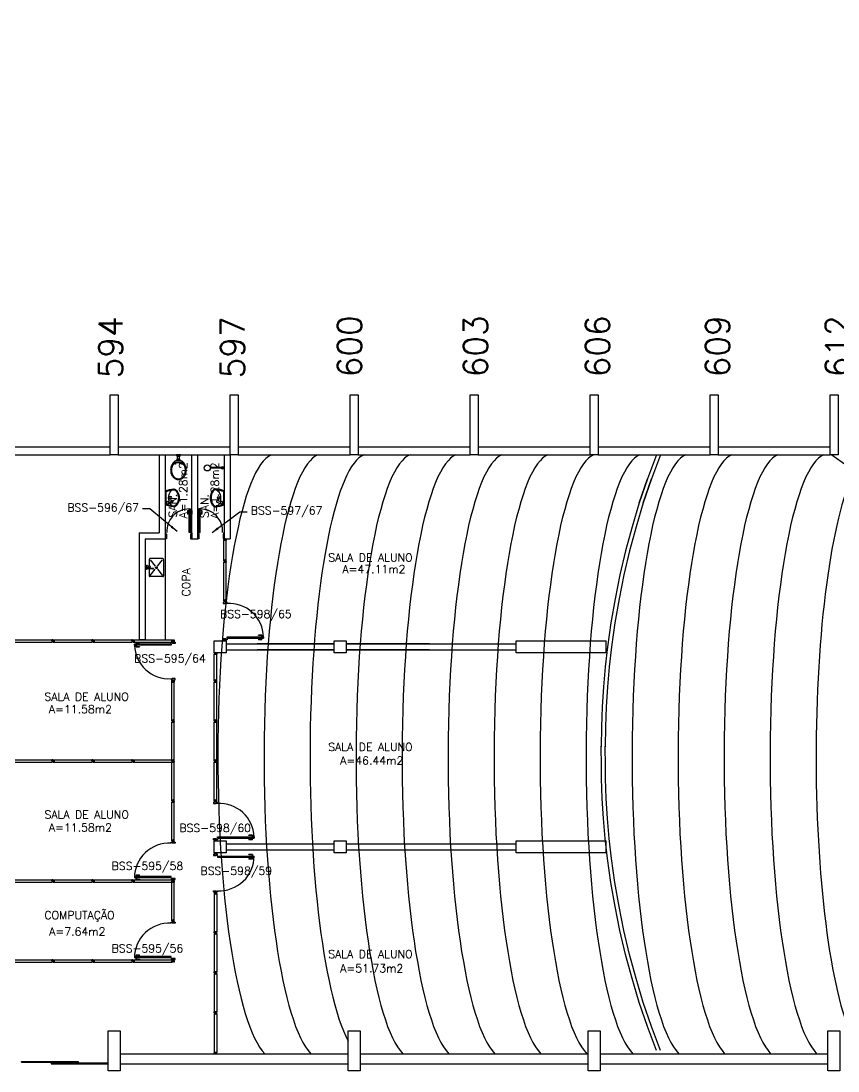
# Model space of a CAD drawing. Extents: x 0 to 244, y -71 to 76.
# Drawn here: x 123.74 to 144.17, y -0.18 to 26.07 of the extents above; entities that cross this region are included whole.
import ezdxf
from ezdxf.enums import TextEntityAlignment as Align

# ---------------------------------------------------------------- set-up
doc = ezdxf.new("R2010")
doc.units = 0
doc.header["$LTSCALE"] = 0.01
doc.header["$MEASUREMENT"] = 0
doc.header["$PDMODE"] = 98
doc.layers.get('0').update_dxf_attribs({"linetype": 'CONTINUOUS'})
doc.layers.get('DEFPOINTS').update_dxf_attribs({"linetype": 'CONTINUOUS'})
for name, color, linetype in [('ALV', 2, 'CONTINUOUS'), ('APSAN', 1, 'CONTINUOUS'), ('DIV', 2, 'CONTINUOUS'), ('ESQ', 1, 'CONTINUOUS'), ('ESTR', 3, 'CONTINUOUS'), ('LAYOUT-ANF', 1, 'CONTINUOUS'), ('NOPILAR1', 2, 'CONTINUOUS'), ('TEXTO', 2, 'CONTINUOUS'), ('TEXTO-ENDEREÇO', 2, 'CONTINUOUS'), ('TXT-END-EXTERNO', 2, 'CONTINUOUS'), ('ÁREA', 2, 'CONTINUOUS')]:
    doc.layers.add(name, color=color, linetype=linetype)
doc.layers.get('0').freeze()
doc.styles.add('1', font='romans.shx')
doc.styles.add('NOPILAR', font='simplex.shx', dxfattribs={"height": 0.6})
doc.styles.add('UNB-100', font='simplex.shx', dxfattribs={"height": 0.2})
doc.styles.add('UNB-100-1', font='simplex.shx', dxfattribs={"height": 0.2})
doc.dimstyles.new('1-600', dxfattribs={"dimtxt": 1.1, "dimasz": 2.5, "dimexe": 2, "dimexo": 4, "dimgap": 0.2, "dimtad": 1, "dimdec": 0, "dimzin": 4, "dimdsep": 46, "dimlunit": 6, "dimtxsty": '1', "dimblk1": 'NONE', "dimblk2": 'NONE', "dimsah": 1, "dimcen": 0, "dimclrd": 2, "dimclre": 2, "dimclrt": 2, "dimadec": 0, "dimazin": 0, "dimtfac": 1, "dimtdec": 0, "dimtmove": 2, "dimatfit": 3, "dimldrblk": 'NONE', "dimfxl": 1, "dimtolj": 1, "dimtzin": 0, "dimarcsym": 0})
doc.dimstyles.get("Standard").update_dxf_attribs({"dimtxt": 0.18, "dimasz": 0.18, "dimexe": 0.18, "dimexo": 0.0625, "dimgap": 0.09, "dimtad": 0, "dimtih": 1, "dimtoh": 1, "dimdec": 4, "dimzin": 0, "dimdsep": 46, "dimtxsty": 'Standard', "dimcen": 0.09, "dimadec": 0, "dimazin": 0, "dimtfac": 1, "dimtdec": 4, "dimtofl": 0, "dimtmove": 0, "dimatfit": 3, "dimfxl": 1, "dimtolj": 1, "dimtzin": 0, "dimarcsym": 0})

# ---------------------------------------------------------------- blocks, each defined once
blk = doc.blocks.new('DIVMT-SSN')
for p, q in [((-0.03, 0.008), (-0.03, 0.03)), ((-0.006, 0.03), (-0.03, 0.03)), ((-0.03, 0.008), (-0.02, 0.008)), ((-0.02, -0.008), (-0.02, 0.008)), ((-0.006, 0.02), (-0.006, 0.03)), ((0.006, 0.02), (-0.006, 0.02)), ((-0.005, 0), (0.005, 0)), ((0.005, 0), (-0.005, 0)), ((0, 0.005), (0, -0.005)), ((0, -0.005), (0, 0.005)), ((0.006, 0.03), (0.03, 0.03)), ((0.006, 0.02), (0.006, 0.03)), ((0.03, 0.008), (0.02, 0.008)), ((0.02, -0.008), (0.02, 0.008)), ((0.03, 0.008), (0.03, 0.03)), ((-0.03, -0.008), (-0.03, -0.03)), ((-0.03, -0.008), (-0.02, -0.008)), ((-0.03, -0.03), (-0.03, -0.97)), ((-0.03, -0.03), (-0.009, -0.03)), ((0.03, -0.03), (-0.03, -0.03)), ((-0.03, -0.03), (-0.006, -0.03)), ((-0.009, -0.03), (-0.027, -0.03)), ((-0.006, -0.02), (-0.006, -0.03)), ((-0.006, -0.02), (0.006, -0.02)), ((-0.006, -0.02), (-0.006, -0.03)), ((0.006, -0.02), (-0.006, -0.02)), ((0.005, -0.03), (-0.005, -0.03)), ((0.006, -0.02), (0.006, -0.03)), ((0.006, -0.02), (0.006, -0.03)), ((0.03, -0.03), (0.006, -0.03)), ((0.03, -0.008), (0.02, -0.008)), ((0.03, -0.008), (0.03, -0.03)), ((0.03, -0.03), (0.03, -0.97)), ((0.03, -0.97), (-0.03, -0.97)), ((-0.006, -0.98), (-0.006, -0.97)), ((-0.006, -0.98), (0.006, -0.98)), ((0.006, -1.001), (-0.006, -1.001)), ((0.005, -0.97), (-0.005, -0.97)), ((0, -0.994), (0, -1.007)), ((0, -1.02), (0, -1.021)), ((0.006, -0.98), (0.006, -0.97))]:
    blk.add_line(p, q)
blk = doc.blocks.new('PILAR-SSN')
blk.add_lwpolyline([(0.2, 0), (0.2, -1.5), (0, -1.5), (0, 0)], close=True)
blk = doc.blocks.new('PDV2E-SSN')
at = {"layer": 'DIV'}
for p, q in [((0.034, 0.925), (0.034, 0.835)), ((0.034, 0.925), (0.074, 0.925)), ((0.044, 0.835), (0.034, 0.835)), ((0.044, 0.915), (0.044, 0.835)), ((0.044, 0.915), (0.074, 0.915)), ((0.076, 0.05), (0.076, 0.965)), ((0.106, 0.965), (0.076, 0.965)), ((0.106, 0.05), (0.106, 0.965)), ((0.148, 0.925), (0.108, 0.925)), ((0.138, 0.915), (0.108, 0.915)), ((0.138, 0.915), (0.138, 0.835)), ((0.138, 0.835), (0.148, 0.835)), ((0.148, 0.925), (0.148, 0.835)), ((0.031, 0.05), (0.031, -0.05)), ((0.051, 0.05), (0.031, 0.05)), ((0.051, 0.02), (0.051, 0.05)), ((0.051, 0.02), (0.061, 0.02)), ((0.061, -0.05), (0.061, 0.02)), ((0.076, 0.05), (0.106, 0.05)), ((0.95, 0.02), (0.94, 0.02)), ((0.94, -0.05), (0.94, 0.02)), ((0.95, 0.02), (0.95, 0.05)), ((0.95, 0.05), (0.97, 0.05)), ((0.97, 0.05), (0.97, 0.035)), ((0.97, 0.035), (0.97, -0.035)), ((0.031, -0.05), (0.061, -0.05)), ((0.97, -0.05), (0.94, -0.05)), ((0.97, -0.035), (0.97, -0.05))]:
    blk.add_line(p, q, dxfattribs=at)
at = {"layer": 'DIV', "color": 1}
blk.add_arc((0.076, 0.1), 0.865, 356.6786, 90, dxfattribs=at)
blk = doc.blocks.new('PISOANF-SSN')
for p, q in [((0, 0), (-0.224, -0.6)), ((-0.224, -0.6), (-0.427, -1.2)), ((-0.427, -1.2), (-0.603, -1.8)), ((-0.603, -1.8), (-0.772, -2.4)), ((-0.772, -2.4), (-0.914, -3)), ((-0.914, -3), (-1.032, -3.6)), ((-1.032, -3.6), (-1.14, -4.2)), ((-1.14, -4.2), (-1.223, -4.8)), ((-1.223, -4.8), (-1.28, -5.3)), ((-1.28, -5.3), (-1.324, -5.8)), ((-1.324, -5.8), (-1.355, -6.3)), ((-1.355, -6.3), (-1.374, -6.8)), ((-1.374, -6.8), (-1.374, -7.111)), ((-1.374, -7.111), (-1.38, -7.611)), ((-1.374, -8.093), (-1.38, -7.593)), ((-1.355, -8.593), (-1.374, -8.093)), ((-1.324, -9.093), (-1.355, -8.593)), ((-1.28, -9.593), (-1.324, -9.093)), ((-1.223, -10.093), (-1.28, -9.593)), ((-1.14, -10.693), (-1.223, -10.093)), ((-1.032, -11.293), (-1.14, -10.693)), ((-0.914, -11.893), (-1.032, -11.293)), ((-0.772, -12.493), (-0.914, -11.893)), ((-0.603, -13.093), (-0.772, -12.493)), ((-0.427, -13.693), (-0.603, -13.093))]:
    blk.add_line(p, q)
blk.add_lwpolyline([(-0.224, -14.293), (-0.427, -13.693)], close=True)
blk.add_lwpolyline([(0, -14.893), (-0.224, -14.293)])
blk = doc.blocks.new('MTT-SSN')
for p, q in [((-0.0051, 0), (0.0051, 0)), ((0, -0.0051), (0, 0.0051))]:
    blk.add_line(p, q)
blk.add_lwpolyline([(-0.008, 0.03), (-0.008, 0.02), (0.008, 0.02), (0.008, 0.03), (0.03, 0.03), (0.03, 0.006), (0.0205, 0.006), (0.0205, -0.006), (0.03, -0.006), (0.03, -0.03), (0.008, -0.03), (0.008, -0.02), (-0.008, -0.02), (-0.008, -0.03), (-0.03, -0.03), (-0.03, -0.006), (-0.0185, -0.006), (-0.0185, 0.006), (-0.03, 0.006), (-0.03, 0.03)], close=True)
blk = doc.blocks.new('MTINI-SSN')
for p, q in [((-0.03, 0.008), (-0.03, 0.028)), ((-0.03, 0.028), (-0.008, 0.028)), ((-0.03, 0.008), (-0.02, 0.008)), ((-0.02, 0), (-0.02, 0.008)), ((-0.001, 0), (-0.02, 0)), ((-0.008, 0.019), (-0.008, 0.028)), ((0.008, 0.019), (-0.008, 0.019)), ((0.005, 0), (-0.005, 0)), ((0.02, 0), (-0.001, 0)), ((0, -0.005), (0, 0.005)), ((0.008, 0.019), (0.008, 0.028)), ((0.03, 0.028), (0.008, 0.028)), ((0.03, 0.008), (0.02, 0.008)), ((0.02, 0), (0.02, 0.008)), ((0.03, 0.008), (0.03, 0.028))]:
    blk.add_line(p, q)
blk = doc.blocks.new('PDV2D-SSN')
at = {"color": 2}
for p, q in [((-0.148, 0.925), (-0.108, 0.925)), ((-0.148, 0.925), (-0.148, 0.835)), ((-0.138, 0.915), (-0.108, 0.915)), ((-0.138, 0.915), (-0.138, 0.835)), ((-0.106, 0.05), (-0.106, 0.965)), ((-0.076, 0.05), (-0.076, 0.965)), ((-0.034, 0.925), (-0.074, 0.925)), ((-0.044, 0.915), (-0.074, 0.915)), ((-0.044, 0.915), (-0.044, 0.835)), ((-0.044, 0.835), (-0.034, 0.835)), ((-0.034, 0.925), (-0.034, 0.835)), ((-0.076, 0.05), (-0.106, 0.05))]:
    blk.add_line(p, q, dxfattribs=at)
for p, q in [((-0.138, 0.835), (-0.148, 0.835)), ((-0.106, 0.965), (-0.076, 0.965)), ((-0.95, 0.05), (-0.97, 0.05)), ((-0.97, 0.05), (-0.97, 0.035)), ((-0.97, 0.035), (-0.97, -0.035)), ((-0.95, 0.02), (-0.95, 0.05)), ((-0.95, 0.02), (-0.94, 0.02)), ((-0.94, -0.05), (-0.94, 0.02)), ((-0.051, 0.02), (-0.061, 0.02)), ((-0.061, -0.05), (-0.061, 0.02)), ((-0.051, 0.05), (-0.031, 0.05)), ((-0.051, 0.02), (-0.051, 0.05)), ((-0.031, 0.05), (-0.031, -0.05)), ((-0.97, -0.035), (-0.97, -0.05)), ((-0.97, -0.05), (-0.94, -0.05)), ((-0.031, -0.05), (-0.061, -0.05))]:
    blk.add_line(p, q)
at = {"color": 1}
blk.add_arc((-0.076, 0.1), 0.865, 91.988, 183.3214, dxfattribs=at)
blk = doc.blocks.new('CHUV-P')
for p, q in [((-0.06, 0.01), (-0.351, 0.01)), ((-0.06, -0.02), (-0.06, 0.02)), ((-0.02, 0.015), (-0.06, 0.015)), ((-0.02, 0.005), (-0.06, 0.005)), ((-0.055, 0.025), (0, 0.025)), ((-0.02, 0.025), (-0.02, -0.025)), ((0, 0.025), (0, -0.025)), ((-0.06, -0.01), (-0.351, -0.01)), ((-0.02, -0.005), (-0.06, -0.005)), ((-0.02, -0.015), (-0.06, -0.015)), ((-0.02, -0.025), (-0.055, -0.025)), ((0, -0.025), (-0.02, -0.025))]:
    blk.add_line(p, q)
blk.add_circle((-0.425, 0), 0.075)
for centre, start, end in [((-0.055, 0.02), 90, 180), ((-0.055, -0.02), 180, 270)]:
    blk.add_arc(centre, 0.005, start, end)
blk = doc.blocks.new('LAVAT-P')
for p, q in [((-0.17, 0), (0.17, 0)), ((-0.157, -0.02), (0.157, -0.02)), ((0.063, -0.173), (0.094, -0.055)), ((0.069, -0.185), (0.09, -0.192)), ((0.102, -0.187), (0.151, -0.074))]:
    blk.add_line(p, q)
for points in [[(-0.225, -0.214, 0.136108), (-0.208, -0.262, 0.106861), (-0.155, -0.311, 0.073747), (-0.087, -0.339, 0.060305), (0, -0.349, 0.060305), (0.087, -0.339, 0.073747), (0.155, -0.311, 0.106861), (0.208, -0.262, 0.136108), (0.225, -0.214, 0.062982)], [(0.083, -0.096, 0.121735), (-0.082, -0.096, 0.073747), (-0.145, -0.122, 0.106861), (-0.192, -0.165, 0.153587), (-0.205, -0.208, 0.153587)], [(-0.205, -0.208, 0.153587), (-0.192, -0.251, 0.106861), (-0.145, -0.294, 0.073747), (-0.082, -0.32, 0.060305), (0, -0.329, 0.060305), (0.082, -0.32, 0.073747), (0.145, -0.294, 0.106861), (0.192, -0.251, 0.153587), (0.205, -0.208, 0.153587), (0.192, -0.165, 0.106861), (0.145, -0.122, 0.014792), (0.133, -0.115, 0.039243)]]:
    blk.add_lwpolyline(points, format="xyb")
for centre, radius in [((0, -0.135), 0.0347), ((0, -0.135), 0.0265), ((0.122, -0.065), 0.03)]:
    blk.add_circle(centre, radius)
for centre, radius, start, end in [((0.376, -0.254), 0.602, 155.0201, 176.1902), ((-0.376, -0.254), 0.602, 3.8098, 24.9799), ((0.376, -0.254), 0.582, 156.2686, 173.4578), ((0.073, -0.176), 0.01, 165.2139, 250.8603), ((0.122, -0.065), 0.0361, 302.4689, 199.2518), ((0.093, -0.183), 0.01, 250.8603, 336.5068), ((-0.376, -0.254), 0.582, 6.5422, 23.7314)]:
    blk.add_arc(centre, radius, start, end)
blk = doc.blocks.new('INOXA1-P')
for p, q in [((0.043, 0.008), (0.043, -0.022)), ((0.062, 0.04), (0.071, 0.04)), ((0.131, 0.048), (0.076, 0.043)), ((0.131, -0.002), (0.076, 0.003)), ((0.12, 0.23), (0.12, 0.047)), ((0.22, 0.25), (0.14, 0.25)), ((0.15, 0.22), (0.287, 0.043)), ((0.5, 0.25), (0.22, 0.25)), ((0.353, 0.043), (0.49, 0.22)), ((0.52, 0.23), (0.52, -0.23)), ((0.22, -0.027), (0.054, -0.027)), ((0.22, -0.037), (0.054, -0.037)), ((0.063, -0.003), (0.063, -0.021)), ((0.12, -0.001), (0.12, -0.027)), ((0.12, -0.037), (0.12, -0.23)), ((0.22, -0.25), (0.14, -0.25)), ((0.15, -0.22), (0.287, -0.043)), ((0.231, -0.027), (0.22, -0.027)), ((0.231, -0.037), (0.22, -0.037)), ((0.5, -0.25), (0.22, -0.25)), ((0.353, -0.043), (0.49, -0.22))]:
    blk.add_line(p, q)
blk.add_lwpolyline([(0.076, 0.003), (0.072, 0.004), (0.069, 0.009), (0.067, 0.015), (0.066, 0.023), (0.067, 0.031), (0.069, 0.037), (0.072, 0.042), (0.076, 0.043)])
blk.add_lwpolyline([(0.131, 0.048), (0.137, 0.046), (0.143, 0.041), (0.147, 0.033), (0.148, 0.023), (0.147, 0.013), (0.143, 0.006), (0.137, 0), (0.131, -0.002), (0.125, 0), (0.119, 0.006), (0.115, 0.013), (0.114, 0.023), (0.115, 0.033), (0.119, 0.041), (0.125, 0.046)], close=True)
for radius in [0.0266, 0.0163]:
    blk.add_circle((0.32, 0), radius)
for centre, radius, start, end in [((0.054, 0.023), 0.0349, 36.1705, 252.2568), ((0.054, 0.023), 0.0189, 62.7367, 235.7375), ((0.073, -0.003), 0.01, 102.8285, 180), ((0.054, 0.023), 0.0349, 285.5373, 323.9987), ((0.14, 0.23), 0.02, 90, 180), ((0.5, 0.23), 0.02, 360, 90), ((0.054, -0.032), 0.0145, 20.161, 339.839), ((0.054, -0.032), 0.005, 90.0037, 269.9963), ((0.14, -0.23), 0.02, 180, 270), ((0.231, -0.032), 0.00738, 222.6559, 137.3441), ((0.231, -0.032), 0.005, 269.9935, 90.0065), ((0.5, -0.23), 0.02, 270, 360)]:
    blk.add_arc(centre, radius, start, end)
blk = doc.blocks.new('VDC-P')
for p, q in [((-0.127, 0.192), (0.127, 0.192)), ((-0.109, 0.202), (0.109, 0.202)), ((-0.068, 0.152), (0.068, 0.152)), ((-0.05, 0.152), (-0.03, 0.11)), ((-0.05, 0.015), (-0.05, 0)), ((-0.05, 0), (0.05, 0)), ((0.045, 0.02), (-0.045, 0.02)), ((-0.04, 0.025), (-0.04, 0.02)), ((0.035, 0.03), (-0.035, 0.03)), ((-0.03, 0.152), (-0.03, 0.11)), ((0.03, 0.11), (-0.03, 0.11)), ((0.03, 0.1), (-0.03, 0.1)), ((-0.025, 0.1), (-0.025, 0.03)), ((0.025, 0.1), (0.025, 0.03)), ((0.03, 0.152), (0.03, 0.11)), ((0.05, 0.152), (0.03, 0.11)), ((0.04, 0.025), (0.04, 0.02)), ((0.05, 0.015), (0.05, 0))]:
    blk.add_line(p, q)
for points in [[(0.16, 0.244, 0.050424), (0.18, 0.288, 0.082137), (0.195, 0.381, 0.082137), (0.18, 0.474, 0.090148), (0.138, 0.549, 0.104406), (0.073, 0.601, 0.117345), (0, 0.619, 0.117345), (-0.073, 0.601, 0.104406), (-0.138, 0.549, 0.090148), (-0.18, 0.474, 0.082137), (-0.195, 0.381, 0.082137)], [(0.142, 0.254, 0.050424), (0.161, 0.295, 0.082137), (0.175, 0.381, 0.082137), (0.161, 0.468, 0.090148), (0.122, 0.536, 0.104406), (0.064, 0.583, 0.117345), (0, 0.599, 0.117345), (-0.064, 0.583, 0.104406), (-0.122, 0.536, 0.090148), (-0.161, 0.468, 0.082137), (-0.175, 0.381, 0.082137)], [(-0.195, 0.381, 0.082137), (-0.18, 0.288, 0.050424), (-0.16, 0.244, 0.104406)], [(-0.175, 0.381, 0.082137), (-0.161, 0.295, 0.050424), (-0.142, 0.254, 0.050424)]]:
    blk.add_lwpolyline(points, format="xyb")
for centre in [(-0.083, 0.226), (0.083, 0.226)]:
    blk.add_circle(centre, 0.0101)
for centre, radius, start, end in [((0.08, 0.36), 0.266, 205.6863, 226.7558), ((0.08, 0.36), 0.246, 205.6863, 219.7706), ((-0.068, 0.202), 0.05, 226.7558, 270), ((-0.045, 0.015), 0.005, 90, 180), ((-0.035, 0.025), 0.005, 90, 180), ((-0.03, 0.105), 0.005, 90, 270), ((0.03, 0.105), 0.005, 270, 90), ((0.035, 0.025), 0.005, 0, 90), ((0.045, 0.015), 0.005, 360, 90), ((0.068, 0.202), 0.05, 270, 313.2442), ((-0.08, 0.36), 0.266, 313.2442, 334.3137), ((-0.08, 0.36), 0.246, 320.2294, 334.3137)]:
    blk.add_arc(centre, radius, start, end)
blk = doc.blocks.new('*D50')
at = {"color": 2, "linetype": 'ByBlock', "transparency": 16777216}
for p, q in [((94.321, 534.963), (94.321, 539.734)), ((124.321, 537.734), (94.321, 537.734))]:
    blk.add_line(p, q, dxfattribs=at)
at = {"layer": 'DEFPOINTS', "color": 0, "linetype": 'ByBlock', "transparency": 16777216}
for p in [(94.321, 537.734), (94.321, 530.963), (124.321, 530.963)]:
    blk.add_point(p, dxfattribs=at)
at = {"color": 2, "linetype": 'ByBlock', "transparency": 16777216, "insert": (109.321, 538.668), "char_height": 1.1, "attachment_point": 5, "style": '1'}
blk.add_mtext('\\A1;Antropologia Pós-Grad.', dxfattribs=at)
blk = doc.blocks.new('_NONE')
at = {"color": 0, "linetype": 'ByBlock'}
blk.add_circle((0, 0), 0.25, dxfattribs=at)
blk = doc.blocks.new('*D49')
at = {"color": 2, "linetype": 'ByBlock', "transparency": 16777216}
for p, q in [((124.321, 534.963), (124.321, 539.734)), ((136.321, 537.734), (124.321, 537.734))]:
    blk.add_line(p, q, dxfattribs=at)
at = {"layer": 'DEFPOINTS', "color": 0, "linetype": 'ByBlock', "transparency": 16777216}
for p in [(124.321, 537.734), (124.321, 530.963), (136.321, 530.963)]:
    blk.add_point(p, dxfattribs=at)

msp = doc.modelspace()

# ---------------------------------------------------------------- linework, layer by layer
at = {"layer": 'ALV'}
for p, q in [((123.175, 15.42), (125.975, 15.42)), ((126.175, 15.42), (128.975, 15.42)), ((129.175, 15.42), (131.975, 15.42)), ((132.175, 15.42), (134.975, 15.42)), ((135.175, 15.42), (137.975, 15.42)), ((138.175, 15.42), (140.975, 15.42)), ((141.175, 15.42), (143.975, 15.42)), ((123.175, 15.22), (125.975, 15.22)), ((126.175, 15.22), (128.975, 15.22)), ((127.198, 15.217), (127.198, 13.27)), ((127.348, 15.217), (127.348, 13.12)), ((128.011, 13.12), (128.011, 15.22)), ((128.161, 13.12), (128.161, 15.22)), ((128.825, 15.22), (128.825, 13.12)), ((128.975, 15.22), (128.975, 13.12)), ((129.175, 15.22), (131.975, 15.22)), ((132.175, 15.22), (134.975, 15.22)), ((135.175, 15.22), (137.975, 15.22)), ((138.175, 15.22), (140.975, 15.22)), ((141.175, 15.22), (143.975, 15.22)), ((144.018, 15.22), (146.185, 13.661)), ((126.698, 13.27), (127.198, 13.27)), ((126.698, 13.27), (126.698, 10.595)), ((126.848, 13.12), (127.348, 13.12)), ((126.848, 13.12), (126.848, 10.595)), ((128.011, 13.12), (128.161, 13.12)), ((128.825, 13.12), (128.975, 13.12)), ((126.848, 10.595), (126.698, 10.595)), ((128.874, 10.493), (131.574, 10.493)), ((128.874, 10.343), (131.574, 10.343)), ((131.574, 10.493), (129.649, 10.493)), ((131.574, 10.343), (129.649, 10.343)), ((131.874, 10.493), (136.124, 10.493)), ((133.958, 10.493), (131.874, 10.493)), ((131.874, 10.343), (136.124, 10.343)), ((133.958, 10.343), (131.874, 10.343)), ((128.874, 5.493), (131.574, 5.493)), ((128.874, 5.343), (131.574, 5.343)), ((129.651, 5.493), (131.574, 5.493)), ((129.651, 5.343), (131.574, 5.343)), ((131.874, 5.493), (136.124, 5.493)), ((131.874, 5.493), (133.957, 5.493)), ((131.874, 5.343), (136.124, 5.343)), ((131.874, 5.343), (133.957, 5.343)), ((126.222, 0.249), (131.922, 0.249)), ((132.222, 0.249), (137.922, 0.249)), ((138.222, 0.249), (143.922, 0.249)), ((126.222, -0.001), (131.922, -0.001)), ((132.222, -0.001), (137.922, -0.001)), ((138.222, -0.001), (143.922, -0.001))]:
    msp.add_line(p, q, dxfattribs=at)
at = {"layer": 'APSAN'}
msp.add_line((127.348, 13.12), (127.348, 10.595), dxfattribs=at)
at = {"layer": 'DIV'}
for p, q in [((128.844, 13.138), (128.844, 13.139)), ((128.844, 13.112), (128.844, 13.125)), ((128.814, 12.595), (128.814, 13.088)), ((128.814, 13.088), (128.874, 13.088)), ((128.838, 13.119), (128.85, 13.119)), ((128.85, 13.098), (128.838, 13.098)), ((128.838, 13.098), (128.838, 13.088)), ((128.839, 13.088), (128.849, 13.088)), ((128.85, 13.098), (128.85, 13.088)), ((128.874, 12.595), (128.874, 13.088)), ((128.814, 12.595), (128.838, 12.595)), ((128.814, 12.573), (128.814, 12.595)), ((128.814, 12.595), (128.874, 12.595)), ((128.814, 12.573), (128.824, 12.573)), ((128.814, 12.557), (128.824, 12.557)), ((128.814, 12.557), (128.814, 12.535)), ((128.838, 12.535), (128.814, 12.535)), ((128.824, 12.573), (128.824, 12.557)), ((128.838, 12.585), (128.838, 12.595)), ((128.838, 12.585), (128.838, 12.595)), ((128.838, 12.585), (128.85, 12.585)), ((128.85, 12.585), (128.838, 12.585)), ((128.838, 12.544), (128.85, 12.544)), ((128.838, 12.544), (128.838, 12.535)), ((128.839, 12.595), (128.849, 12.595)), ((128.839, 12.565), (128.849, 12.565)), ((128.849, 12.565), (128.839, 12.565)), ((128.844, 12.57), (128.844, 12.559)), ((128.844, 12.559), (128.844, 12.57)), ((128.85, 12.585), (128.85, 12.595)), ((128.874, 12.595), (128.85, 12.595)), ((128.85, 12.585), (128.85, 12.595)), ((128.85, 12.544), (128.85, 12.535)), ((128.85, 12.535), (128.874, 12.535)), ((128.853, 12.595), (128.871, 12.595)), ((128.874, 12.595), (128.853, 12.595)), ((128.874, 12.573), (128.864, 12.573)), ((128.864, 12.573), (128.864, 12.557)), ((128.874, 12.557), (128.864, 12.557)), ((128.874, 12.573), (128.874, 12.595)), ((128.874, 12.557), (128.874, 12.535)), ((128.6, 10.265), (128.613, 10.265)), ((128.612, 10.244), (128.6, 10.244)), ((128.6, 10.244), (128.6, 10.235)), ((128.606, 10.258), (128.606, 10.272)), ((128.612, 10.244), (128.612, 10.235)), ((128.576, 9.595), (128.576, 10.235)), ((128.576, 10.235), (128.636, 10.235)), ((128.601, 10.235), (128.611, 10.235)), ((128.636, 9.595), (128.636, 10.235)), ((128.576, 9.595), (128.6, 9.595)), ((128.576, 9.573), (128.576, 9.595)), ((128.576, 9.595), (128.636, 9.595)), ((128.576, 9.573), (128.586, 9.573)), ((128.576, 9.557), (128.586, 9.557)), ((128.576, 9.557), (128.576, 9.535)), ((128.6, 9.535), (128.576, 9.535)), ((128.586, 9.573), (128.586, 9.557)), ((128.6, 9.585), (128.6, 9.595)), ((128.6, 9.585), (128.6, 9.595)), ((128.6, 9.585), (128.612, 9.585)), ((128.612, 9.585), (128.6, 9.585)), ((128.6, 9.544), (128.612, 9.544)), ((128.6, 9.544), (128.6, 9.535)), ((128.601, 9.595), (128.611, 9.595)), ((128.601, 9.565), (128.612, 9.565)), ((128.612, 9.565), (128.601, 9.565)), ((128.606, 9.57), (128.606, 9.559)), ((128.606, 9.559), (128.606, 9.57)), ((128.612, 9.585), (128.612, 9.595)), ((128.636, 9.595), (128.612, 9.595)), ((128.612, 9.585), (128.612, 9.595)), ((128.612, 9.544), (128.612, 9.535)), ((128.612, 9.535), (128.636, 9.535)), ((128.615, 9.595), (128.633, 9.595)), ((128.636, 9.595), (128.615, 9.595)), ((128.636, 9.573), (128.626, 9.573)), ((128.626, 9.573), (128.626, 9.557)), ((128.636, 9.557), (128.626, 9.557)), ((128.636, 9.573), (128.636, 9.595)), ((128.636, 9.557), (128.636, 9.535)), ((128.6, 1.296), (128.576, 1.296)), ((128.576, 1.274), (128.576, 1.296)), ((128.576, 1.274), (128.586, 1.274)), ((128.576, 1.258), (128.586, 1.258)), ((128.576, 1.258), (128.576, 1.236)), ((128.576, 1.236), (128.6, 1.236)), ((128.636, 1.236), (128.576, 1.236)), ((128.576, 1.236), (128.597, 1.236)), ((128.576, 1.236), (128.576, 0.277)), ((128.597, 1.236), (128.579, 1.236)), ((128.586, 1.258), (128.586, 1.274)), ((128.6, 1.286), (128.6, 1.296)), ((128.612, 1.286), (128.6, 1.286)), ((128.612, 1.245), (128.6, 1.245)), ((128.6, 1.245), (128.6, 1.236)), ((128.6, 1.245), (128.612, 1.245)), ((128.6, 1.245), (128.6, 1.236)), ((128.611, 1.266), (128.601, 1.266)), ((128.601, 1.266), (128.611, 1.266)), ((128.611, 1.236), (128.601, 1.236)), ((128.606, 1.261), (128.606, 1.271)), ((128.606, 1.271), (128.606, 1.261)), ((128.612, 1.286), (128.612, 1.296)), ((128.612, 1.296), (128.636, 1.296)), ((128.612, 1.245), (128.612, 1.236)), ((128.612, 1.245), (128.612, 1.236)), ((128.636, 1.236), (128.612, 1.236)), ((128.626, 1.258), (128.626, 1.274)), ((128.636, 1.274), (128.626, 1.274)), ((128.636, 1.258), (128.626, 1.258)), ((128.636, 1.274), (128.636, 1.296)), ((128.636, 1.258), (128.636, 1.236)), ((128.636, 1.236), (128.636, 0.277)), ((128.636, 0.277), (128.576, 0.277)), ((128.6, 0.267), (128.6, 0.277)), ((128.6, 0.267), (128.612, 0.267)), ((128.611, 0.277), (128.601, 0.277)), ((128.612, 0.267), (128.612, 0.277)), ((128.612, 0.246), (128.6, 0.246)), ((128.606, 0.253), (128.606, 0.239)), ((128.606, 0.246), (128.606, 0.245))]:
    msp.add_line(p, q, dxfattribs=at)
at = {"layer": 'ESQ'}
for p, q in [((127.906, 13.83), (127.946, 13.83)), ((127.906, 13.83), (127.906, 13.74)), ((127.916, 13.74), (127.907, 13.74)), ((127.916, 13.82), (127.946, 13.82)), ((127.916, 13.82), (127.916, 13.74)), ((127.946, 13.87), (127.981, 13.87)), ((127.946, 13.28), (127.946, 13.87)), ((127.981, 13.28), (127.981, 13.87)), ((128.011, 13.83), (127.981, 13.83)), ((128.001, 13.82), (127.981, 13.82)), ((128.001, 13.82), (128.001, 13.74)), ((128.001, 13.74), (128.011, 13.74)), ((128.011, 13.83), (128.011, 13.74)), ((128.161, 13.83), (128.161, 13.74)), ((128.161, 13.83), (128.192, 13.83)), ((128.171, 13.74), (128.161, 13.74)), ((128.171, 13.82), (128.171, 13.74)), ((128.171, 13.82), (128.192, 13.82)), ((128.191, 13.28), (128.191, 13.87)), ((128.226, 13.87), (128.191, 13.87)), ((128.226, 13.28), (128.226, 13.87)), ((128.266, 13.83), (128.226, 13.83)), ((128.256, 13.82), (128.226, 13.82)), ((128.256, 13.82), (128.256, 13.74)), ((128.256, 13.74), (128.266, 13.74)), ((128.266, 13.83), (128.266, 13.74)), ((127.348, 13.27), (127.368, 13.27)), ((127.348, 13.27), (127.348, 13.12)), ((127.348, 13.27), (127.348, 13.12)), ((127.368, 13.27), (127.368, 13.235)), ((127.378, 13.235), (127.368, 13.235)), ((127.378, 13.235), (127.378, 13.12)), ((127.981, 13.28), (127.946, 13.28)), ((127.981, 13.235), (127.991, 13.235)), ((127.981, 13.235), (127.981, 13.12)), ((128.011, 13.27), (127.991, 13.27)), ((127.991, 13.27), (127.991, 13.235)), ((128.011, 13.27), (128.011, 13.12)), ((128.161, 13.27), (128.181, 13.27)), ((128.161, 13.27), (128.161, 13.12)), ((128.181, 13.27), (128.181, 13.235)), ((128.191, 13.235), (128.181, 13.235)), ((128.191, 13.28), (128.226, 13.28)), ((128.191, 13.235), (128.191, 13.12)), ((128.794, 13.235), (128.804, 13.235)), ((128.794, 13.235), (128.794, 13.12)), ((128.824, 13.27), (128.804, 13.27)), ((128.804, 13.27), (128.804, 13.235)), ((128.824, 13.27), (128.824, 13.12)), ((128.825, 13.27), (128.825, 13.12)), ((127.378, 13.12), (127.348, 13.12)), ((127.981, 13.12), (128.011, 13.12)), ((128.191, 13.12), (128.161, 13.12)), ((128.794, 13.12), (128.824, 13.12)), ((123.757, 0.059), (125.176, 0.059)), ((123.757, 0.039), (123.757, 0.059)), ((123.757, 0.039), (125.176, 0.039)), ((124.501, 0.019), (124.501, -0.001)), ((124.501, 0.019), (125.922, 0.019)), ((125.176, 0.059), (125.176, 0.039)), ((124.501, -0.001), (125.922, -0.001))]:
    msp.add_line(p, q, dxfattribs=at)
for centre, start, end in [((127.953, 13.303), 90.5784, 182.3441), ((128.22, 13.303), 357.6559, 89.4216)]:
    msp.add_arc(centre, 0.566, start, end, dxfattribs=at)
at = {"layer": 'ESTR'}
for p, q in [((128.574, 10.268), (128.574, 10.568)), ((128.574, 10.568), (128.874, 10.568)), ((128.874, 10.568), (128.874, 10.268)), ((131.574, 10.268), (131.574, 10.568)), ((131.574, 10.568), (131.874, 10.568)), ((131.874, 10.568), (131.874, 10.268)), ((136.124, 10.268), (136.124, 10.568)), ((136.124, 10.568), (138.374, 10.568)), ((138.374, 10.268), (138.374, 10.568)), ((128.874, 10.268), (128.574, 10.268)), ((131.874, 10.268), (131.574, 10.268)), ((138.374, 10.268), (136.124, 10.268)), ((128.574, 5.568), (128.874, 5.568)), ((128.574, 5.268), (128.574, 5.568)), ((128.874, 5.568), (128.874, 5.268)), ((131.574, 5.568), (131.874, 5.568)), ((131.574, 5.268), (131.574, 5.568)), ((131.874, 5.568), (131.874, 5.268)), ((136.124, 5.268), (136.124, 5.568)), ((136.124, 5.568), (138.374, 5.568)), ((138.374, 5.268), (138.374, 5.568)), ((128.874, 5.268), (128.574, 5.268)), ((131.874, 5.268), (131.574, 5.268)), ((138.374, 5.268), (136.124, 5.268))]:
    msp.add_line(p, q, dxfattribs=at)
for points in [[(125.922, -0.182), (125.922, 0.818), (126.222, 0.818), (126.222, -0.182), (125.923, -0.182)], [(131.922, -0.182), (131.922, 0.818), (132.222, 0.818), (132.222, -0.182), (131.923, -0.182)], [(137.922, -0.182), (137.922, 0.818), (138.222, 0.818), (138.222, -0.182), (137.923, -0.182)], [(143.922, -0.182), (143.922, 0.818), (144.222, 0.818), (144.222, -0.182), (143.923, -0.182)]]:
    msp.add_lwpolyline(points, dxfattribs=at)
at = {"layer": 'LAYOUT-ANF'}
for centre, ratio, start_param, end_param in [((130.121, 7.677), 0.192296, 0.0847, 2.947601), ((131.275, 7.669), 0.192296, 0.072284, 2.942615), ((132.425, 7.669), 0.192213, 0.072285, 2.788804), ((133.575, 7.669), 0.192134, 0.072285, 2.942615), ((134.725, 7.669), 0.19206, 0.072285, 2.942615), ((135.875, 7.669), 0.191992, 0.072285, 2.942615), ((137.025, 7.669), 0.191928, 0.072285, 2.942615), ((138.175, 7.669), 0.191869, 0.072286, 2.942615), ((139.325, 7.669), 0.191815, 0.072286, 2.942615), ((140.475, 7.669), 0.191765, 0.072286, 2.942615), ((141.625, 7.669), 0.191721, 0.072286, 2.942615), ((142.775, 7.669), 0.191682, 0.072286, 2.942615), ((143.925, 7.669), 0.191647, 0.072286, 2.942615), ((145.075, 7.669), 0.191617, 0.315607, 2.766233)]:
    msp.add_ellipse(centre, major_axis=(0, 7.57), ratio=ratio, start_param=start_param, end_param=end_param, dxfattribs=at)

# ---------------------------------------------------------------- block references
at = {"layer": 'APSAN'}
for name, p, rotation in [('VDC-P', (127.68, 15.22), 180), ('LAVAT-P', (128.825, 14.143), 270)]:
    msp.add_blockref(name, p, dxfattribs=dict(at, rotation=rotation))
msp.add_blockref('CHUV-P', (128.825, 14.893), dxfattribs=at)
at = {"layer": 'APSAN', "xscale": -1, "rotation": 90}
msp.add_blockref('LAVAT-P', (127.348, 14.143), dxfattribs=at)
at = {"layer": 'APSAN', "xscale": 0.9005039973921067, "yscale": 0.9005039973921067, "zscale": 0.9005039973921067}
msp.add_blockref('INOXA1-P', (126.839, 12.4), dxfattribs=at)
at = {"layer": 'DIV'}
for name, p, rotation in [('MTINI-SSN', (128.844, 13.119), 180), ('DIVMT-SSN', (128.844, 11.565), 180), ('PDV2D-SSN', (128.844, 10.565), 270), ('DIVMT-SSN', (123.543, 10.565), 90), ('DIVMT-SSN', (124.543, 10.565), 90), ('DIVMT-SSN', (125.543, 10.565), 90), ('DIVMT-SSN', (126.543, 10.565), 90), ('PDV2D-SSN', (127.544, 10.565), 90), ('MTINI-SSN', (128.606, 10.265), 180), ('DIVMT-SSN', (127.543, 8.565), 180), ('DIVMT-SSN', (128.606, 8.565), 180), ('DIVMT-SSN', (127.543, 7.565), 180), ('DIVMT-SSN', (128.606, 7.565), 180), ('DIVMT-SSN', (123.543, 7.565), 90), ('DIVMT-SSN', (124.543, 7.565), 90), ('DIVMT-SSN', (125.543, 7.565), 90), ('DIVMT-SSN', (126.543, 7.565), 90), ('DIVMT-SSN', (127.543, 6.565), 180), ('DIVMT-SSN', (128.606, 6.565), 180), ('DIVMT-SSN', (127.543, 5.565), 180), ('PDV2D-SSN', (128.606, 5.565), 270), ('PDV2E-SSN', (127.544, 4.57), 90), ('MTINI-SSN', (128.606, 5.265), 180), ('PDV2E-SSN', (128.606, 5.265), 270), ('DIVMT-SSN', (123.543, 4.565), 90), ('DIVMT-SSN', (124.543, 4.565), 90), ('DIVMT-SSN', (125.543, 4.565), 90), ('DIVMT-SSN', (126.543, 4.565), 90), ('DIVMT-SSN', (127.543, 3.565), 180), ('PDV2E-SSN', (127.544, 2.57), 90), ('DIVMT-SSN', (123.543, 2.565), 90), ('DIVMT-SSN', (124.543, 2.565), 90), ('DIVMT-SSN', (125.543, 2.565), 90), ('DIVMT-SSN', (126.543, 2.565), 90)]:
    msp.add_blockref(name, p, dxfattribs=dict(at, rotation=rotation))
for name, p in [('MTT-SSN', (127.544, 10.565)), ('MTINI-SSN', (128.844, 10.568)), ('MTT-SSN', (127.543, 9.565)), ('MTINI-SSN', (128.606, 5.565)), ('MTT-SSN', (127.544, 4.57)), ('DIVMT-SSN', (128.606, 4.266)), ('DIVMT-SSN', (128.606, 3.266)), ('MTT-SSN', (127.544, 2.57)), ('DIVMT-SSN', (128.606, 2.266)), ('MTINI-SSN', (128.606, 0.246))]:
    msp.add_blockref(name, p, dxfattribs=at)
at = {"layer": 'ESTR'}
for p in [(125.975, 16.72), (128.975, 16.72), (131.975, 16.72), (134.975, 16.72), (137.975, 16.72), (140.975, 16.72), (143.975, 16.72)]:
    msp.add_blockref('PILAR-SSN', p, dxfattribs=at)
at = {"layer": 'ESTR', "xscale": -1, "rotation": 180}
for p in [(139.63, 0.326), (139.73, 0.326)]:
    msp.add_blockref('PISOANF-SSN', p, dxfattribs=at)

# ---------------------------------------------------------------- texts
at = {"layer": 'NOPILAR1', "style": 'NOPILAR'}
for s, p in [('594', (126.285, 17.137)), ('597', (129.335, 17.137)), ('600', (132.26, 17.162)), ('603', (135.41, 17.162)), ('606', (138.46, 17.162)), ('609', (141.46, 17.162)), ('612', (144.46, 17.162))]:
    msp.add_text(s, height=0.6, rotation=90, dxfattribs=at).set_placement(p)
at = {"layer": 'TEXTO', "style": 'UNB-100'}
for s, p in [('SAN.', (127.64, 13.649)), ('SAN.', (128.433, 13.64)), ('COPA', (127.972, 11.681))]:
    msp.add_text(s, height=0.2, rotation=90, dxfattribs=at).set_placement(p)
for s, p in [('SALA DE ALUNO', (131.426, 12.551)), ('SALA DE ALUNO', (124.329, 9.075)), ('SALA DE ALUNO', (131.426, 7.817)), ('SALA DE ALUNO', (124.331, 6.127)), ('COMPUTAÇÃO', (124.327, 3.613)), ('SALA DE ALUNO', (131.426, 2.641))]:
    msp.add_text(s, height=0.2, dxfattribs=at).set_placement(p)
at = {"layer": 'TEXTO-ENDEREÇO', "style": 'UNB-100-1'}
for s, p in [('BSS-598/65', (128.72, 11.141)), ('BSS-595/64', (126.572, 10.03)), ('BSS-598/60', (127.703, 5.793)), ('BSS-595/58', (126.008, 4.843)), ('BSS-598/59', (128.23, 4.72)), ('BSS-595/56', (126.008, 2.782))]:
    msp.add_text(s, height=0.2, dxfattribs=at).set_placement(p)
at = {"layer": 'TEXTO-ENDEREÇO', "char_height": 0.2, "style": 'UNB-100-1'}
for s, insert, attachment_point in [('BSS-596/67', (126.692, 13.869), 6), ('\\A1;BSS-597/67', (129.488, 13.796), 4)]:
    msp.add_mtext(s, dxfattribs=dict(at, insert=insert, attachment_point=attachment_point))
at = {"layer": 'ÁREA', "style": 'UNB-100'}
for p in [(127.897, 14.334), (128.69, 14.326)]:
    msp.add_text('A=1.28m2', height=0.2, rotation=90, dxfattribs=at).set_placement(p, align=Align.CENTER)
for s, p in [('A=47.11m2', (132.568, 12.265)), ('A=11.58m2', (125.228, 8.76)), ('A=46.44m2', (132.513, 7.477)), ('A=11.58m2', (125.228, 5.803)), ('A=7.64m2', (125.151, 3.203)), ('A=51.73m2', (132.513, 2.284))]:
    msp.add_text(s, height=0.2, dxfattribs=at).set_placement(p, align=Align.CENTER)

# ---------------------------------------------------------------- dimensions: what is measured, and where the dimension line sits
at = {"layer": 'TXT-END-EXTERNO'}
for base, p1, p2, text, picture, middle in [((108.175, 23.491), (138.175, 16.72), (108.175, 16.72), 'Antropologia Pós-Grad.', '*D50', (123.175, 24.425)), ((138.175, 23.491), (150.175, 16.72), (138.175, 16.72), ' ', '*D49', (144.175, 23.491))]:
    dim = msp.add_linear_dim(base=base, p1=p1, p2=p2, angle=0, text=text, dimstyle='1-600', override={"dimse1": 1}, dxfattribs=at)
    dim.commit()
    dim.dimension.update_dxf_attribs({"geometry": picture, "text_midpoint": middle, "insert": (13.854, -514.243)})

# ---------------------------------------------------------------- leaders
at = {"layer": 'TEXTO-ENDEREÇO', "annotation_type": 0, "has_hookline": 1, "text_width": 1.933}
for points, hookline_direction in [([(127.647, 13.307), (126.962, 13.869), (126.782, 13.869)], 1), ([(128.523, 13.276), (129.218, 13.796), (129.398, 13.796)], 0)]:
    msp.add_leader(points, dimstyle='Standard', dxfattribs=dict(at, hookline_direction=hookline_direction))

doc.saveas('drawing.dxf')
